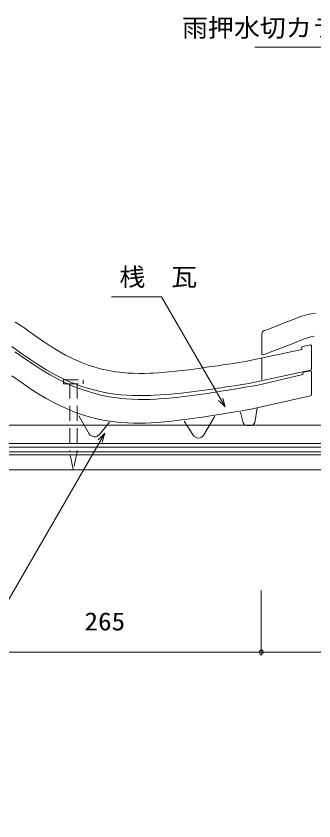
# Model space of a CAD drawing. Units: millimetres, scale not verified. Extents: x -643 to 726, y -387 to 397.
# Drawn here: x -215 to 26, y -387 to 264 of the extents above; entities that cross this region are included whole.
import ezdxf
from ezdxf.enums import TextEntityAlignment as Align

# ---------------------------------------------------------------- set-up
doc = ezdxf.new("R2010")
doc.units = ezdxf.units.MM
doc.header["$LTSCALE"] = 10
doc.linetypes.add('DASHED1', pattern=[1.8, 1.2, -0.6])
doc.linetypes.add('DASHED3', pattern=[4, 3, -1])
for name, color, linetype, lineweight in [('0-0_LAYER001', 4, 'Continuous', 18), ('0-1_LAYER003', 7, 'Continuous', 18), ('0-2_LAYER004', 2, 'Continuous', 18)]:
    doc.layers.add(name, color=color, linetype=linetype, lineweight=lineweight)
doc.styles.add('ＭＳ ゴシック', font='')
doc.styles.get('ＭＳ ゴシック').set_extended_font_data('MS Gothic')

msp = doc.modelspace()

# ---------------------------------------------------------------- linework, layer by layer
at = {"layer": '0-0_LAYER001'}
for p, q in [((-15.9, -9.08), (-15.9, 6.64)), ((-13.87, 9.49), (-13.44, 9.65)), ((-28, -15.34), (16.46, -5.69)), ((16.46, -4.23), (16.46, -5.69)), ((23.25, -2.01), (17.25, -3.25)), ((24.46, -2.99), (24.46, -21.57)), ((-215.64, -7.58), (-212.01, -10.12)), ((-212.01, -10.12), (-209.78, -11.69)), ((-209.78, -11.69), (-206.24, -14.16)), ((-15.73, -30.22), (-15.73, -13.02)), ((-14.55, -10.02), (-8.37, -7.68)), ((-206.24, -14.16), (-200.06, -18.32)), ((-200.06, -18.32), (-193.65, -22.4)), ((-193.65, -22.4), (-187.01, -26.34)), ((23.67, -22.54), (-26.47, -33.42)), ((17.42, -25.16), (17.42, -26.12)), ((23.23, -23.05), (18.2, -24.19)), ((24.46, -42.31), (24.46, -24.03)), ((-218.19, -27.09), (-214.55, -29.64)), ((-214.55, -29.64), (-212.32, -31.22)), ((-212.32, -31.22), (-208.79, -33.67)), ((-187.01, -26.34), (-180.12, -30.07)), ((-180.12, -30.07), (-173.05, -33.48)), ((-21.25, -35.17), (17.42, -26.12)), ((-208.79, -33.67), (-202.64, -37.81)), ((-202.64, -37.81), (-196.28, -41.86)), ((-173.05, -33.48), (-168.68, -35.37)), ((-168.68, -35.37), (-165, -36.84)), ((-165, -36.84), (-158.83, -39.05)), ((-158.83, -39.05), (-152.47, -41)), ((-46.99, -39.3), (-44.54, -38.9)), ((-44.54, -38.9), (-40.33, -38.21)), ((-40.33, -38.21), (-36.13, -37.52)), ((-36.13, -37.52), (-31.93, -36.82)), ((-31.93, -36.82), (-27.74, -36.13)), ((-27.74, -36.13), (-23.55, -35.43)), ((-23.55, -35.43), (-21.12, -35.03)), ((-196.28, -41.86), (-189.71, -45.76)), ((-152.47, -41), (-146, -42.66)), ((-146, -42.66), (-139.46, -44.01)), ((-139.46, -44.01), (-132.94, -45.03)), ((-132.94, -45.03), (-129.01, -45.49)), ((-129.01, -45.49), (-125.96, -45.77)), ((-98.78, -45.79), (-93.72, -45.44)), ((-93.72, -45.44), (-85.16, -44.65)), ((-85.16, -44.65), (-76.65, -43.68)), ((-76.65, -43.68), (-68.24, -42.56)), ((-68.24, -42.56), (-59.93, -41.34)), ((-59.93, -41.34), (-51.72, -40.06)), ((-51.72, -40.06), (-46.99, -39.3)), ((23.67, -43.28), (-25.91, -54.35)), ((-189.71, -45.76), (-182.89, -49.44)), ((-182.89, -49.44), (-175.9, -52.82)), ((-125.96, -45.77), (-121, -46.09)), ((-121, -46.09), (-116.03, -46.25)), ((-116.03, -46.25), (-111.13, -46.27)), ((-111.13, -46.27), (-106.3, -46.16)), ((-106.3, -46.16), (-101.58, -45.96)), ((-101.58, -45.96), (-98.78, -45.79)), ((-175.9, -52.82), (-171.6, -54.69)), ((-171.6, -54.69), (-167.97, -56.13)), ((-167.97, -56.13), (-161.88, -58.31)), ((-161.88, -58.31), (-155.61, -60.23)), ((-55.72, -59.24), (-50.99, -58.48)), ((-50.99, -58.48), (-48.54, -58.08)), ((-48.54, -58.08), (-44.34, -57.4)), ((-44.34, -57.4), (-40.14, -56.71)), ((-40.14, -56.71), (-35.94, -56.01)), ((-35.94, -56.01), (-31.75, -55.32)), ((-30.84, -65.04), (-33.09, -56.47)), ((-31.75, -55.32), (-27.56, -54.62)), ((-27.56, -54.62), (-25.94, -54.35)), ((-21.54, -64.78), (-19.6, -53.17)), ((-155.45, -74.06), (-163.99, -59.53)), ((-155.61, -60.23), (-149.23, -61.87)), ((-149.23, -61.87), (-142.78, -63.2)), ((-147.28, -74.71), (-138.98, -64.65)), ((-142.78, -63.2), (-136.35, -64.21)), ((-136.35, -64.21), (-132.49, -64.66)), ((-132.49, -64.66), (-129.49, -64.94)), ((-129.49, -64.94), (-124.59, -65.25)), ((-110.05, -65.32), (-105.36, -65.12)), ((-105.36, -65.12), (-102.59, -64.96)), ((-102.59, -64.96), (-97.56, -64.6)), ((-97.56, -64.6), (-89.05, -63.82)), ((-89.05, -63.82), (-80.57, -62.85)), ((-80.57, -62.85), (-72.2, -61.74)), ((-71.34, -75.18), (-78.66, -63.87)), ((-72.2, -61.74), (-63.91, -60.53)), ((-63.91, -60.53), (-55.72, -59.24)), ((-62.83, -74.99), (-53.89, -59.74)), ((-124.59, -65.25), (-119.68, -65.41)), ((-119.68, -65.41), (-114.83, -65.43)), ((-114.83, -65.43), (-110.05, -65.32)), ((-24.5, -67.29), (-27.92, -67.29))]:
    msp.add_line(p, q, dxfattribs=at)
at = {"layer": '0-0_LAYER001', "color": 2, "linetype": 'DASHED1'}
for p, q in [((-171.33, -33.47), (-171.33, -88.62)), ((-165.33, -33.47), (-165.33, -88.36)), ((-168.38, -102.87), (-171.33, -88.62)), ((-165.33, -88.36), (-168.38, -102.87))]:
    msp.add_line(p, q, dxfattribs=at)
at = {"layer": '0-0_LAYER001', "color": 2}
for p, q in [((-142.98, -73.5), (-324.22, -387.42)), ((-16.27, -253.38), (-16.27, -200.88)), ((-281.27, -250.88), (-16.27, -250.88)), ((-16.27, -250.88), (288.73, -250.88))]:
    msp.add_line(p, q, dxfattribs=at)
for points in [[(292.78, 100.19), (212.64, 239.01), (-21.36, 239.01)], [(-45.51, -52.31), (-96.92, 36.74), (-137.42, 36.74)], [(-47.45, -45.07), (-45.51, -52.31), (-50.82, -47.01)], [(-148.28, -78.8), (-142.98, -73.5), (-144.92, -80.75)]]:
    msp.add_lwpolyline(points, dxfattribs=at)
at = {"layer": '0-0_LAYER001'}
for points in [[(-13.44, 9.65), (-12.63, 9.96), (-9.08, 11.3), (-5.52, 12.65), (-1.95, 14.01), (1.63, 15.4), (5.24, 16.81), (7.34, 17.64), (9.42, 18.47), (13.03, 19.87), (16.66, 21.15), (20.32, 22.22), (24, 22.97), (27.71, 23.32)], [(-215.38, 16.46), (-211.49, 13.98), (-207.69, 11.35), (-203.92, 8.63), (-201.74, 7.04), (-198.41, 4.66), (-192.61, 0.64), (-186.74, -3.22), (-180.77, -6.87), (-174.67, -10.28), (-168.42, -13.41), (-164.73, -15.07), (-161.67, -16.34), (-156.31, -18.35), (-150.85, -20.1), (-145.32, -21.6)], [(-8.34, -7.66), (-6.28, -6.88), (-2.71, -5.54), (0.88, -4.17), (4.5, -2.79), (8.16, -1.38), (11.84, 0.06), (13.99, 0.91), (16.01, 1.72), (19.29, 2.99), (22.18, 4.01), (24.65, 4.73), (26.64, 5.14)], [(-218.08, -3.35), (-214.47, -5.95), (-212.27, -7.56), (-208.78, -10.06), (-202.68, -14.28), (-196.38, -18.42), (-189.86, -22.41), (-183.09, -26.19), (-176.15, -29.67), (-171.88, -31.59), (-168.27, -33.09), (-162.22, -35.35), (-155.97, -37.36), (-149.62, -39.09)], [(-145.32, -21.6), (-139.72, -22.84), (-134.07, -23.81), (-130.78, -24.24), (-128.26, -24.51), (-123.91, -24.85), (-119.55, -25.05), (-115.19, -25.12), (-110.82, -25.09), (-106.45, -24.96), (-103.92, -24.85), (-99.19, -24.58), (-91.06, -23.95), (-82.93, -23.14), (-74.83, -22.18), (-66.74, -21.1), (-58.65, -19.95), (-53.97, -19.27), (-51.53, -18.9), (-47.34, -18.28), (-43.14, -17.65), (-38.94, -17.01), (-34.75, -16.38), (-30.56, -15.74), (-28.12, -15.37)], [(-149.62, -39.09), (-143.18, -40.51), (-136.77, -41.61), (-132.91, -42.12), (-129.92, -42.43), (-125.02, -42.82), (-120.12, -43.04), (-115.27, -43.12), (-110.49, -43.09), (-105.8, -42.95), (-103.02, -42.83), (-97.99, -42.54), (-89.46, -41.88), (-80.98, -41.03), (-72.59, -40.04), (-64.29, -38.94), (-56.08, -37.77), (-51.34, -37.07), (-48.88, -36.71), (-44.67, -36.08), (-40.46, -35.45), (-36.25, -34.81), (-32.05, -34.18), (-27.85, -33.54), (-26.23, -33.29)]]:
    msp.add_lwpolyline(points, dxfattribs=at)
at = {"layer": '0-0_LAYER001', "color": 2, "linetype": 'DASHED1'}
for points in [[(-176.33, -30.47), (-160.33, -30.47), (-160.33, -33.47)], [(-176.33, -30.47), (-176.33, -33.47), (-160.33, -33.47)]]:
    msp.add_lwpolyline(points, dxfattribs=at)
at = {"layer": '0-0_LAYER001', "color": 2}
msp.add_circle((-16.27, -250.88), 1.7, dxfattribs=at)
msp.add_circle((-16.27, -250.88), 1.7, dxfattribs=at)
at = {"layer": '0-0_LAYER001'}
for centre, radius, start, end in [((-12.79, 6.69), 3, 110.94902, 178.7), ((17.46, -4.23), 1, 101.73308, 180), ((23.46, -2.99), 1, 0, 101.73308), ((-14.9, -9.08), 1, 180, 290.73166), ((18.42, -25.16), 1, 102.72435, 180), ((23.46, -24.03), 1, 0, 102.72435), ((23.46, -21.57), 1, 282.24497, 0), ((23.46, -42.31), 1, 282.58296, 0), ((-27.94, -64.28), 3, 194.67639, 270), ((-24.5, -64.29), 3, 270, 350.53767), ((-151.14, -71.53), 5, 210.42578, 320.47001), ((-67.14, -72.46), 5, 212.93986, 329.61716)]:
    msp.add_arc(centre, radius, start, end, dxfattribs=at)
at = {"layer": '0-1_LAYER003'}
for p, q in [((212.64, 239.01), (-21.36, 239.01)), ((-137.42, 36.74), (-96.92, 36.74)), ((-45.51, -52.31), (-96.92, 36.74)), ((-45.51, -52.31), (-47.45, -45.07)), ((-45.51, -52.31), (-50.82, -47.01)), ((-142.98, -73.5), (-324.22, -387.42)), ((-142.98, -73.5), (-144.92, -80.75)), ((-637.74, -84.95), (231.21, -84.95)), ((-637.74, -88.59), (388.86, -88.59)), ((391.18, -91.09), (-637.74, -91.09)), ((331.18, -103.09), (-637.74, -103.09)), ((-16.27, -200.88), (-16.27, -253.38)), ((-546.27, -250.88), (288.73, -250.88))]:
    msp.add_line(p, q, dxfattribs=at)
for points in [[(-637.74, -81.95), (244, -81.95), (244, -66.95), (-640.05, -66.95)], [(-142.98, -73.5), (-148.28, -78.8), (-142.98, -73.5)]]:
    msp.add_lwpolyline(points, dxfattribs=at)
at = {"layer": '0-2_LAYER004'}
for p, q in [((-338.6, -66.95), (244, -66.95)), ((-637.74, -81.95), (244, -81.95)), ((-637.74, -84.95), (231.21, -84.95)), ((391.18, -91.09), (-637.74, -91.09)), ((391.18, -103.09), (-637.74, -103.09))]:
    msp.add_line(p, q, dxfattribs=at)
at = {"layer": '0-2_LAYER004', "linetype": 'DASHED3'}
msp.add_line((388.86, -88.59), (-637.74, -88.59), dxfattribs=at)

# ---------------------------------------------------------------- texts
at = {"layer": '0-0_LAYER001', "color": 7, "style": 'ＭＳ ゴシック'}
for s, width, p in [('雨押水切カラー鋼板0.35ｍｍ以上', 1.05, (-80.42, 242.93)), ('\u3000桟\u3000瓦', 1.05, (-152.1, 41.22)), ('265', 1.1, (-159.33, -237.62))]:
    msp.add_text(s, height=14.66, dxfattribs=dict(at, width=width)).set_placement(p, align=Align.BOTTOM_LEFT)

doc.saveas('drawing.dxf')
